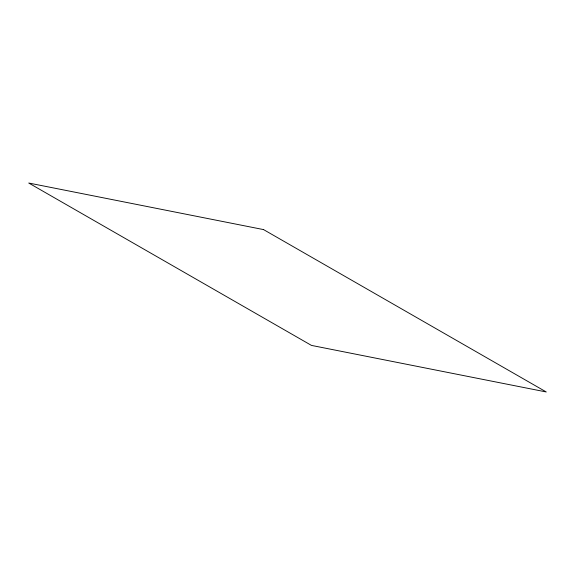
<?xml version="1.0" encoding="UTF-8"?>
<svg xmlns="http://www.w3.org/2000/svg" width="575" height="575" viewBox="0 0 575 575"><rect width="100%" height="100%" fill="white"/><g stroke="black" fill="none" stroke-linecap="round" stroke-linejoin="round"><path stroke-width="0.86" d="M263.537 229.59L28.75 183.037L311.463 345.41L546.25 391.963L263.537 229.59"/></g></svg>
